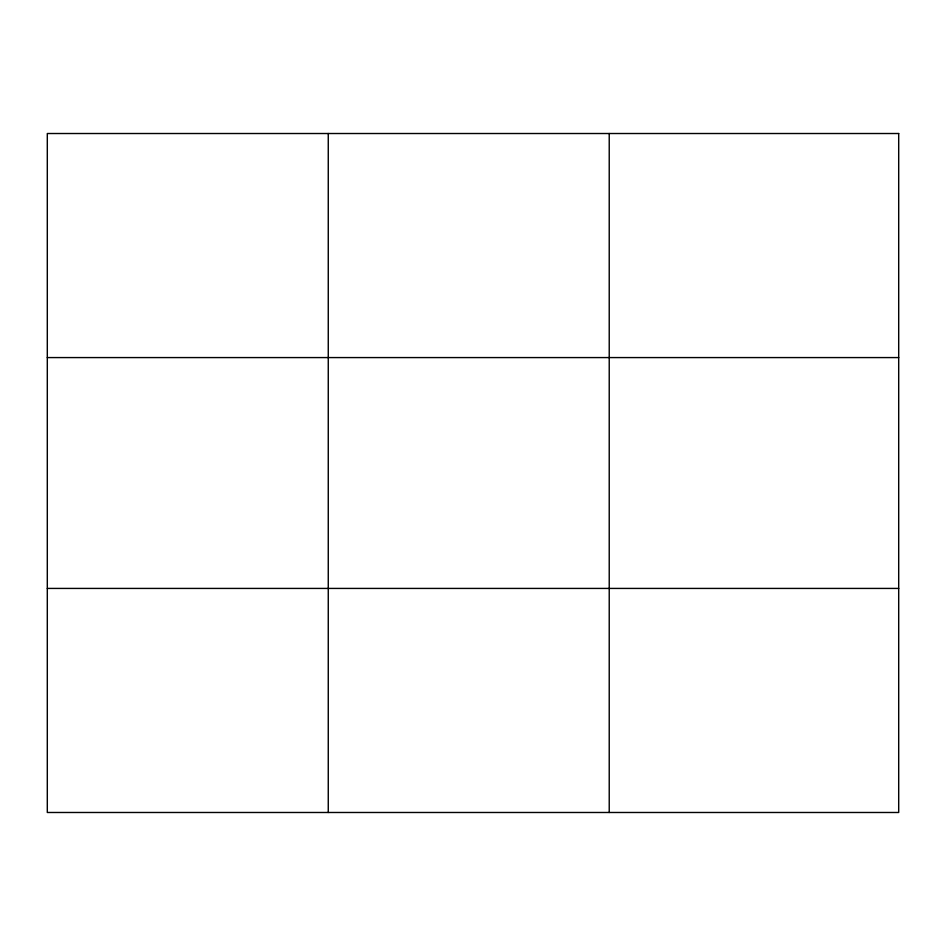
<?xml version="1.0" encoding="UTF-8"?>
<svg xmlns="http://www.w3.org/2000/svg" width="946" height="946" viewBox="0 0 946 946"><rect width="100%" height="100%" fill="white"/><g stroke="black" fill="none" stroke-linecap="round" stroke-linejoin="round"><path stroke-width="1.42" d="M328.262 133.516L328.262 812.484M609.224 133.516L609.224 812.484M47.3 357.576L898.7 357.576M47.3 588.424L898.7 588.424M898.7 133.516L898.7 812.484L47.3 812.484L47.3 133.516L898.7 133.516"/></g></svg>
